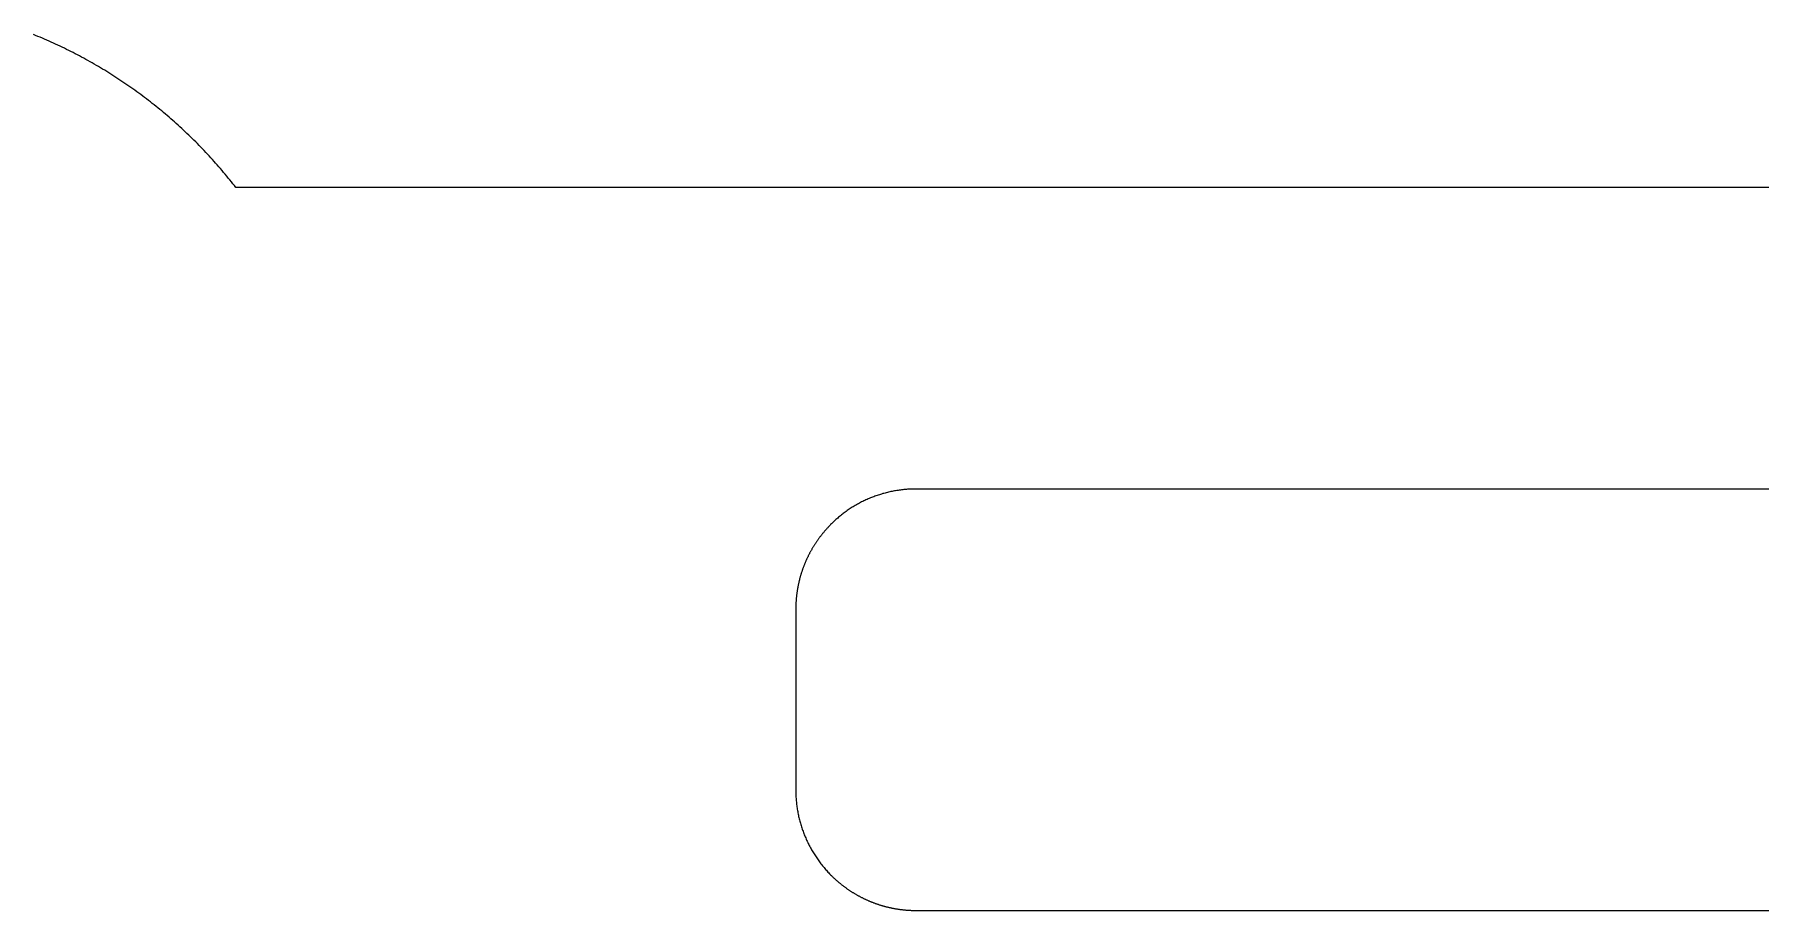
# Model space of a CAD drawing. Header units: millimetres. Extents: x -11 to 340, y -118 to 18.
# Drawn here: x 0.49 to 11.96, y -116.8 to -110.98 of the extents above; entities that cross this region are included whole.
import ezdxf

# ---------------------------------------------------------------- set-up
doc = ezdxf.new("R2010")
doc.units = ezdxf.units.MM
doc.header["$MEASUREMENT"] = 0
doc.layers.add('BLACK', color=7, linetype='CONTINUOUS')

msp = doc.modelspace()

# ---------------------------------------------------------------- linework, layer by layer
at = {"layer": 'BLACK', "linetype": 'Continuous'}
for p, q in [((0.495505, -110.981813), (0.480573, -110.975759)), ((0.510405, -110.987941), (0.495505, -110.981813)), ((0.525273, -110.994142), (0.510405, -110.987941)), ((0.540109, -111.000415), (0.525273, -110.994142)), ((0.554911, -111.006762), (0.540109, -111.000415)), ((0.569679, -111.013181), (0.554911, -111.006762)), ((0.584414, -111.019673), (0.569679, -111.013181)), ((0.599115, -111.026237), (0.584414, -111.019673)), ((0.613782, -111.032873), (0.599115, -111.026237)), ((0.628414, -111.039581), (0.613782, -111.032873)), ((0.64301, -111.046362), (0.628414, -111.039581)), ((0.657571, -111.053213), (0.64301, -111.046362)), ((0.672096, -111.060137), (0.657571, -111.053213)), ((0.686585, -111.067131), (0.672096, -111.060137)), ((0.701038, -111.074197), (0.686585, -111.067131)), ((0.715454, -111.081334), (0.701038, -111.074197)), ((0.729832, -111.088542), (0.715454, -111.081334)), ((0.744174, -111.09582), (0.729832, -111.088542)), ((0.758477, -111.103169), (0.744174, -111.09582)), ((0.772742, -111.110588), (0.758477, -111.103169)), ((0.786969, -111.118077), (0.772742, -111.110588)), ((0.801157, -111.125637), (0.786969, -111.118077)), ((0.815306, -111.133266), (0.801157, -111.125637)), ((0.829415, -111.140964), (0.815306, -111.133266)), ((0.843485, -111.148732), (0.829415, -111.140964)), ((0.857515, -111.15657), (0.843485, -111.148732)), ((0.871504, -111.164476), (0.857515, -111.15657)), ((0.885453, -111.172451), (0.871504, -111.164476)), ((0.899361, -111.180495), (0.885453, -111.172451)), ((0.913228, -111.188608), (0.899361, -111.180495)), ((0.927053, -111.196788), (0.913228, -111.188608)), ((0.940837, -111.205037), (0.927053, -111.196788)), ((0.954578, -111.213354), (0.940837, -111.205037)), ((0.968277, -111.221739), (0.954578, -111.213354)), ((0.981934, -111.230192), (0.968277, -111.221739)), ((0.995547, -111.238712), (0.981934, -111.230192)), ((1.009118, -111.247299), (0.995547, -111.238712)), ((1.022644, -111.255953), (1.009118, -111.247299)), ((1.036127, -111.264674), (1.022644, -111.255953)), ((1.049566, -111.273462), (1.036127, -111.264674)), ((1.062961, -111.282317), (1.049566, -111.273462)), ((1.076311, -111.291238), (1.062961, -111.282317)), ((1.089617, -111.300225), (1.076311, -111.291238)), ((1.102877, -111.309278), (1.089617, -111.300225)), ((1.116092, -111.318397), (1.102877, -111.309278)), ((1.129261, -111.327582), (1.116092, -111.318397)), ((1.142384, -111.336832), (1.129261, -111.327582)), ((1.155462, -111.346147), (1.142384, -111.336832)), ((1.168493, -111.355528), (1.155462, -111.346147)), ((1.181477, -111.364974), (1.168493, -111.355528)), ((1.194415, -111.374484), (1.181477, -111.364974)), ((1.207305, -111.384059), (1.194415, -111.374484)), ((1.220148, -111.393699), (1.207305, -111.384059)), ((1.232944, -111.403402), (1.220148, -111.393699)), ((1.245691, -111.41317), (1.232944, -111.403402)), ((1.258391, -111.423002), (1.245691, -111.41317)), ((1.271042, -111.432897), (1.258391, -111.423002)), ((1.283645, -111.442856), (1.271042, -111.432897)), ((1.296199, -111.452879), (1.283645, -111.442856)), ((1.308705, -111.462965), (1.296199, -111.452879)), ((1.321161, -111.473113), (1.308705, -111.462965)), ((1.333567, -111.483325), (1.321161, -111.473113)), ((1.345924, -111.493599), (1.333567, -111.483325)), ((1.358232, -111.503936), (1.345924, -111.493599)), ((1.370489, -111.514336), (1.358232, -111.503936)), ((1.382696, -111.524797), (1.370489, -111.514336)), ((1.394852, -111.535321), (1.382696, -111.524797)), ((1.406958, -111.545906), (1.394852, -111.535321)), ((1.419013, -111.556553), (1.406958, -111.545906)), ((1.431017, -111.567262), (1.419013, -111.556553)), ((1.44297, -111.578033), (1.431017, -111.567262)), ((1.454871, -111.588864), (1.44297, -111.578033)), ((1.46672, -111.599757), (1.454871, -111.588864)), ((1.478518, -111.61071), (1.46672, -111.599757)), ((1.490263, -111.621724), (1.478518, -111.61071)), ((1.501957, -111.632799), (1.490263, -111.621724)), ((1.513598, -111.643935), (1.501957, -111.632799)), ((1.525186, -111.65513), (1.513598, -111.643935)), ((1.536721, -111.666386), (1.525186, -111.65513)), ((1.548204, -111.677702), (1.536721, -111.666386)), ((1.559633, -111.689077), (1.548204, -111.677702)), ((1.571008, -111.700513), (1.559633, -111.689077)), ((1.582331, -111.712008), (1.571008, -111.700513)), ((1.593599, -111.723562), (1.582331, -111.712008)), ((1.604814, -111.735175), (1.593599, -111.723562)), ((1.615974, -111.746848), (1.604814, -111.735175)), ((1.627081, -111.75858), (1.615974, -111.746848)), ((1.638133, -111.77037), (1.627081, -111.75858)), ((1.64913, -111.782219), (1.638133, -111.77037)), ((1.660072, -111.794127), (1.64913, -111.782219)), ((1.67096, -111.806093), (1.660072, -111.794127)), ((1.681792, -111.818117), (1.67096, -111.806093)), ((1.692569, -111.8302), (1.681792, -111.818117)), ((1.703291, -111.84234), (1.692569, -111.8302)), ((1.713957, -111.854538), (1.703291, -111.84234)), ((1.724568, -111.866794), (1.713957, -111.854538)), ((1.735122, -111.879108), (1.724568, -111.866794)), ((1.745621, -111.891479), (1.735122, -111.879108)), ((1.756063, -111.903907), (1.745621, -111.891479)), ((1.766448, -111.916393), (1.756063, -111.903907)), ((1.776778, -111.928935), (1.766448, -111.916393)), ((1.78705, -111.941535), (1.776778, -111.928935)), ((1.797266, -111.954191), (1.78705, -111.941535)), ((1.807424, -111.966904), (1.797266, -111.954191)), ((1.817526, -111.979674), (1.807424, -111.966904)), ((1.82757, -111.9925), (1.817526, -111.979674)), ((25.8, -111.9925), (1.82757, -111.9925)), ((5.995252, -114.077786), (5.988118, -114.081366)), ((6.00242, -114.074278), (5.995252, -114.077786)), ((6.009621, -114.070844), (6.00242, -114.074278)), ((6.016854, -114.067482), (6.009621, -114.070844)), ((6.02412, -114.064194), (6.016854, -114.067482)), ((6.031416, -114.060979), (6.02412, -114.064194)), ((6.038743, -114.057838), (6.031416, -114.060979)), ((6.0461, -114.054772), (6.038743, -114.057838)), ((6.053486, -114.051779), (6.0461, -114.054772)), ((6.060901, -114.048862), (6.053486, -114.051779)), ((6.068344, -114.046019), (6.060901, -114.048862)), ((6.075814, -114.043251), (6.068344, -114.046019)), ((6.08331, -114.040559), (6.075814, -114.043251)), ((6.090833, -114.037942), (6.08331, -114.040559)), ((6.09838, -114.035401), (6.090833, -114.037942)), ((6.105953, -114.032936), (6.09838, -114.035401)), ((6.11355, -114.030547), (6.105953, -114.032936)), ((6.12117, -114.028235), (6.11355, -114.030547)), ((6.128814, -114.025999), (6.12117, -114.028235)), ((6.13648, -114.02384), (6.128814, -114.025999)), ((6.144167, -114.021757), (6.13648, -114.02384)), ((6.151876, -114.019752), (6.144167, -114.021757)), ((6.159606, -114.017824), (6.151876, -114.019752)), ((6.167356, -114.015973), (6.159606, -114.017824)), ((6.175125, -114.0142), (6.167356, -114.015973)), ((6.182914, -114.012504), (6.175125, -114.0142)), ((6.19072, -114.010886), (6.182914, -114.012504)), ((6.198545, -114.009346), (6.19072, -114.010886)), ((6.206388, -114.007884), (6.198545, -114.009346)), ((6.214247, -114.0065), (6.206388, -114.007884)), ((6.222123, -114.005194), (6.214247, -114.0065)), ((6.230015, -114.003967), (6.222123, -114.005194)), ((6.237922, -114.002818), (6.230015, -114.003967)), ((6.245845, -114.001748), (6.237922, -114.002818)), ((6.253782, -114.000756), (6.245845, -114.001748)), ((6.261733, -113.999843), (6.253782, -114.000756)), ((6.269697, -113.999009), (6.261733, -113.999843)), ((6.277675, -113.998254), (6.269697, -113.999009)), ((6.285666, -113.997578), (6.277675, -113.998254)), ((6.293669, -113.996982), (6.285666, -113.997578)), ((6.301684, -113.996464), (6.293669, -113.996982)), ((6.30971, -113.996026), (6.301684, -113.996464)), ((6.317748, -113.995667), (6.30971, -113.996026)), ((6.325796, -113.995388), (6.317748, -113.995667)), ((6.333854, -113.995189), (6.325796, -113.995388)), ((6.341922, -113.995069), (6.333854, -113.995189)), ((6.35, -113.995029), (6.341922, -113.995069)), ((19.05, -113.995029), (6.35, -113.995029)), ((5.82284, -114.193266), (5.816834, -114.198584)), ((5.828898, -114.188008), (5.82284, -114.193266)), ((5.835008, -114.182811), (5.828898, -114.188008)), ((5.841168, -114.177676), (5.835008, -114.182811)), ((5.847378, -114.172603), (5.841168, -114.177676)), ((5.853638, -114.167593), (5.847378, -114.172603)), ((5.859946, -114.162647), (5.853638, -114.167593)), ((5.866303, -114.157765), (5.859946, -114.162647)), ((5.872706, -114.152947), (5.866303, -114.157765)), ((5.879157, -114.148194), (5.872706, -114.152947)), ((5.885653, -114.143507), (5.879157, -114.148194)), ((5.892194, -114.138885), (5.885653, -114.143507)), ((5.89878, -114.134331), (5.892194, -114.138885)), ((5.905409, -114.129843), (5.89878, -114.134331)), ((5.912082, -114.125422), (5.905409, -114.129843)), ((5.918797, -114.12107), (5.912082, -114.125422)), ((5.925554, -114.116785), (5.918797, -114.12107)), ((5.932351, -114.11257), (5.925554, -114.116785)), ((5.939189, -114.108423), (5.932351, -114.11257)), ((5.946066, -114.104346), (5.939189, -114.108423)), ((5.952982, -114.100339), (5.946066, -114.104346)), ((5.959936, -114.096402), (5.952982, -114.100339)), ((5.966927, -114.092536), (5.959936, -114.096402)), ((5.973955, -114.088741), (5.966927, -114.092536)), ((5.981019, -114.085017), (5.973955, -114.088741)), ((5.988118, -114.081366), (5.981019, -114.085017)), ((5.713491, -114.31034), (5.711068, -114.313534)), ((5.71593, -114.307158), (5.713491, -114.31034)), ((5.718385, -114.303989), (5.71593, -114.307158)), ((5.720856, -114.300831), (5.718385, -114.303989)), ((5.723343, -114.297686), (5.720856, -114.300831)), ((5.725846, -114.294552), (5.723343, -114.297686)), ((5.728364, -114.291432), (5.725846, -114.294552)), ((5.730899, -114.288323), (5.728364, -114.291432)), ((5.733448, -114.285227), (5.730899, -114.288323)), ((5.736014, -114.282144), (5.733448, -114.285227)), ((5.738594, -114.279073), (5.736014, -114.282144)), ((5.741191, -114.276015), (5.738594, -114.279073)), ((5.743802, -114.27297), (5.741191, -114.276015)), ((5.746429, -114.269938), (5.743802, -114.27297)), ((5.749071, -114.266919), (5.746429, -114.269938)), ((5.751728, -114.263913), (5.749071, -114.266919)), ((5.7544, -114.26092), (5.751728, -114.263913)), ((5.757087, -114.257941), (5.7544, -114.26092)), ((5.759789, -114.254975), (5.757087, -114.257941)), ((5.762506, -114.252022), (5.759789, -114.254975)), ((5.765238, -114.249083), (5.762506, -114.252022)), ((5.767984, -114.246158), (5.765238, -114.249083)), ((5.770744, -114.243246), (5.767984, -114.246158)), ((5.77352, -114.240348), (5.770744, -114.243246)), ((5.776309, -114.237464), (5.77352, -114.240348)), ((5.779113, -114.234593), (5.776309, -114.237464)), ((5.781932, -114.231737), (5.779113, -114.234593)), ((5.787611, -114.226067), (5.781932, -114.231737)), ((5.793346, -114.220454), (5.787611, -114.226067)), ((5.799136, -114.214899), (5.793346, -114.220454)), ((5.804982, -114.209401), (5.799136, -114.214899)), ((5.810881, -114.203963), (5.804982, -114.209401)), ((5.816834, -114.198584), (5.810881, -114.203963)), ((5.640522, -114.425024), (5.638681, -114.428569)), ((5.642382, -114.421487), (5.640522, -114.425024)), ((5.64426, -114.41796), (5.642382, -114.421487)), ((5.646155, -114.41444), (5.64426, -114.41796)), ((5.648068, -114.410931), (5.646155, -114.41444)), ((5.649999, -114.40743), (5.648068, -114.410931)), ((5.651948, -114.40394), (5.649999, -114.40743)), ((5.653914, -114.400457), (5.651948, -114.40394)), ((5.655898, -114.396986), (5.653914, -114.400457)), ((5.6579, -114.393523), (5.655898, -114.396986)), ((5.659918, -114.390071), (5.6579, -114.393523)), ((5.661955, -114.386627), (5.659918, -114.390071)), ((5.664009, -114.383194), (5.661955, -114.386627)), ((5.66608, -114.379771), (5.664009, -114.383194)), ((5.668168, -114.376358), (5.66608, -114.379771)), ((5.670275, -114.372954), (5.668168, -114.376358)), ((5.672397, -114.369562), (5.670275, -114.372954)), ((5.674538, -114.366179), (5.672397, -114.369562)), ((5.676695, -114.362807), (5.674538, -114.366179)), ((5.678869, -114.359445), (5.676695, -114.362807)), ((5.68106, -114.356095), (5.678869, -114.359445)), ((5.683269, -114.352754), (5.68106, -114.356095)), ((5.685494, -114.349425), (5.683269, -114.352754)), ((5.687736, -114.346105), (5.685494, -114.349425)), ((5.689995, -114.342798), (5.687736, -114.346105)), ((5.69227, -114.339501), (5.689995, -114.342798)), ((5.694562, -114.336215), (5.69227, -114.339501)), ((5.696871, -114.33294), (5.694562, -114.336215)), ((5.699196, -114.329678), (5.696871, -114.33294)), ((5.701538, -114.326425), (5.699196, -114.329678)), ((5.703896, -114.323185), (5.701538, -114.326425)), ((5.70627, -114.319956), (5.703896, -114.323185)), ((5.708661, -114.316739), (5.70627, -114.319956)), ((5.711068, -114.313534), (5.708661, -114.316739)), ((5.591962, -114.538657), (5.590695, -114.542438)), ((5.593248, -114.534884), (5.591962, -114.538657)), ((5.594554, -114.531116), (5.593248, -114.534884)), ((5.595878, -114.527357), (5.594554, -114.531116)), ((5.597221, -114.523602), (5.595878, -114.527357)), ((5.598583, -114.519856), (5.597221, -114.523602)), ((5.599964, -114.516114), (5.598583, -114.519856)), ((5.601364, -114.512381), (5.599964, -114.516114)), ((5.602782, -114.508654), (5.601364, -114.512381)), ((5.604219, -114.504935), (5.602782, -114.508654)), ((5.605676, -114.501221), (5.604219, -114.504935)), ((5.60715, -114.497516), (5.605676, -114.501221)), ((5.608644, -114.493817), (5.60715, -114.497516)), ((5.610156, -114.490126), (5.608644, -114.493817)), ((5.611687, -114.486441), (5.610156, -114.490126)), ((5.613236, -114.482766), (5.611687, -114.486441)), ((5.614804, -114.479096), (5.613236, -114.482766)), ((5.61639, -114.475436), (5.614804, -114.479096)), ((5.617995, -114.471781), (5.61639, -114.475436)), ((5.619618, -114.468136), (5.617995, -114.471781)), ((5.62126, -114.464497), (5.619618, -114.468136)), ((5.62292, -114.460868), (5.62126, -114.464497)), ((5.624598, -114.457245), (5.62292, -114.460868)), ((5.626295, -114.453632), (5.624598, -114.457245)), ((5.62801, -114.450026), (5.626295, -114.453632)), ((5.629743, -114.44643), (5.62801, -114.450026)), ((5.631495, -114.44284), (5.629743, -114.44643)), ((5.633264, -114.43926), (5.631495, -114.44284)), ((5.635052, -114.435687), (5.633264, -114.43926)), ((5.636857, -114.432125), (5.635052, -114.435687)), ((5.638681, -114.428569), (5.636857, -114.432125)), ((5.562308, -114.654468), (5.56162, -114.658405)), ((5.563015, -114.650538), (5.562308, -114.654468)), ((5.563742, -114.646609), (5.563015, -114.650538)), ((5.564487, -114.642688), (5.563742, -114.646609)), ((5.565253, -114.638768), (5.564487, -114.642688)), ((5.566038, -114.634855), (5.565253, -114.638768)), ((5.566843, -114.630945), (5.566038, -114.634855)), ((5.567667, -114.627041), (5.566843, -114.630945)), ((5.568511, -114.623139), (5.567667, -114.627041)), ((5.569374, -114.619245), (5.568511, -114.623139)), ((5.570257, -114.615353), (5.569374, -114.619245)), ((5.571159, -114.611469), (5.570257, -114.615353)), ((5.57208, -114.607587), (5.571159, -114.611469)), ((5.573021, -114.603712), (5.57208, -114.607587)), ((5.573981, -114.59984), (5.573021, -114.603712)), ((5.574961, -114.595976), (5.573981, -114.59984)), ((5.57596, -114.592114), (5.574961, -114.595976)), ((5.576978, -114.58826), (5.57596, -114.592114)), ((5.578015, -114.584409), (5.576978, -114.58826)), ((5.579072, -114.580566), (5.578015, -114.584409)), ((5.580148, -114.576726), (5.579072, -114.580566)), ((5.581243, -114.572894), (5.580148, -114.576726)), ((5.582358, -114.569065), (5.581243, -114.572894)), ((5.583491, -114.565244), (5.582358, -114.569065)), ((5.584644, -114.561427), (5.583491, -114.565244)), ((5.585816, -114.557618), (5.584644, -114.561427)), ((5.587007, -114.553813), (5.585816, -114.557618)), ((5.588217, -114.550016), (5.587007, -114.553813)), ((5.589447, -114.546222), (5.588217, -114.550016)), ((5.590695, -114.542438), (5.589447, -114.546222)), ((5.550515, -114.76604), (5.550382, -114.770071)), ((5.550669, -114.762014), (5.550515, -114.76604)), ((5.550842, -114.757988), (5.550669, -114.762014)), ((5.551036, -114.753968), (5.550842, -114.757988)), ((5.551249, -114.749948), (5.551036, -114.753968)), ((5.551482, -114.745933), (5.551249, -114.749948)), ((5.551735, -114.741918), (5.551482, -114.745933)), ((5.552008, -114.737909), (5.551735, -114.741918)), ((5.552301, -114.733901), (5.552008, -114.737909)), ((5.552613, -114.729898), (5.552301, -114.733901)), ((5.552946, -114.725895), (5.552613, -114.729898)), ((5.553298, -114.721899), (5.552946, -114.725895)), ((5.55367, -114.717903), (5.553298, -114.721899)), ((5.554062, -114.713912), (5.55367, -114.717903)), ((5.554474, -114.709923), (5.554062, -114.713912)), ((5.554905, -114.705939), (5.554474, -114.709923)), ((5.555356, -114.701957), (5.554905, -114.705939)), ((5.555827, -114.69798), (5.555356, -114.701957)), ((5.556318, -114.694004), (5.555827, -114.69798)), ((5.556828, -114.690035), (5.556318, -114.694004)), ((5.557358, -114.686066), (5.556828, -114.690035)), ((5.557908, -114.682104), (5.557358, -114.686066)), ((5.558478, -114.678143), (5.557908, -114.682104)), ((5.559067, -114.674189), (5.558478, -114.678143)), ((5.559676, -114.670235), (5.559067, -114.674189)), ((5.560304, -114.666289), (5.559676, -114.670235)), ((5.560953, -114.662344), (5.560304, -114.666289)), ((5.56162, -114.658405), (5.560953, -114.662344)), ((5.550014, -114.790256), (5.55, -114.794301)), ((5.55, -114.794301), (5.55, -114.795029)), ((5.55, -114.795029), (5.55, -115.995029)), ((5.550048, -114.786215), (5.550014, -114.790256)), ((5.550101, -114.782174), (5.550048, -114.786215)), ((5.550175, -114.778138), (5.550101, -114.782174)), ((5.550268, -114.774102), (5.550175, -114.778138)), ((5.550382, -114.770071), (5.550268, -114.774102)), ((5.55, -115.995029), (5.55004, -116.003107)), ((5.55004, -116.003107), (5.55016, -116.011175)), ((5.55016, -116.011175), (5.550359, -116.019233)), ((5.550359, -116.019233), (5.550638, -116.027282)), ((5.550638, -116.027282), (5.550997, -116.035319)), ((5.550997, -116.035319), (5.551435, -116.043345)), ((5.551435, -116.043345), (5.551953, -116.05136)), ((5.551953, -116.05136), (5.552549, -116.059363)), ((5.552549, -116.059363), (5.553225, -116.067354)), ((5.553225, -116.067354), (5.55398, -116.075332)), ((5.55398, -116.075332), (5.554814, -116.083296)), ((5.554814, -116.083296), (5.555727, -116.091247)), ((5.555727, -116.091247), (5.556719, -116.099184)), ((5.556719, -116.099184), (5.557789, -116.107107)), ((5.557789, -116.107107), (5.558938, -116.115014)), ((5.558938, -116.115014), (5.560165, -116.122906)), ((5.560165, -116.122906), (5.561471, -116.130782)), ((5.561471, -116.130782), (5.562855, -116.138641)), ((5.562855, -116.138641), (5.564317, -116.146484)), ((5.564317, -116.146484), (5.565857, -116.154309)), ((5.565857, -116.154309), (5.567475, -116.162116)), ((5.567475, -116.162116), (5.569171, -116.169904)), ((5.569171, -116.169904), (5.570944, -116.177674)), ((5.570944, -116.177674), (5.572795, -116.185423)), ((5.572795, -116.185423), (5.574723, -116.193153)), ((5.574723, -116.193153), (5.576728, -116.200862)), ((5.576728, -116.200862), (5.578811, -116.20855)), ((5.578811, -116.20855), (5.58097, -116.216215)), ((5.58097, -116.216215), (5.583206, -116.223859)), ((5.583206, -116.223859), (5.585518, -116.231479)), ((5.585518, -116.231479), (5.587907, -116.239076)), ((5.587907, -116.239076), (5.590372, -116.246649)), ((5.590372, -116.246649), (5.592913, -116.254197)), ((5.592913, -116.254197), (5.59553, -116.261719)), ((5.59553, -116.261719), (5.598222, -116.269216)), ((5.598222, -116.269216), (5.60099, -116.276686)), ((5.60099, -116.276686), (5.603833, -116.284128)), ((5.603833, -116.284128), (5.60675, -116.291543)), ((5.60675, -116.291543), (5.609743, -116.298929)), ((5.609743, -116.298929), (5.612809, -116.306286)), ((5.612809, -116.306286), (5.61595, -116.313613)), ((5.61595, -116.313613), (5.619165, -116.32091)), ((5.619165, -116.32091), (5.622453, -116.328175)), ((5.622453, -116.328175), (5.625815, -116.335408)), ((5.625815, -116.335408), (5.629249, -116.342609)), ((5.629249, -116.342609), (5.632757, -116.349777)), ((5.632757, -116.349777), (5.636337, -116.356911)), ((5.636337, -116.356911), (5.639988, -116.36401)), ((5.639988, -116.36401), (5.643712, -116.371074)), ((5.643712, -116.371074), (5.647507, -116.378102)), ((5.647507, -116.378102), (5.651373, -116.385094)), ((5.651373, -116.385094), (5.65531, -116.392048)), ((5.65531, -116.392048), (5.659317, -116.398964)), ((5.659317, -116.398964), (5.663394, -116.405841)), ((5.663394, -116.405841), (5.66754, -116.412678)), ((5.66754, -116.412678), (5.671756, -116.419476)), ((5.671756, -116.419476), (5.67604, -116.426232)), ((5.67604, -116.426232), (5.680393, -116.432947)), ((5.680393, -116.432947), (5.684814, -116.43962)), ((5.684814, -116.43962), (5.689301, -116.446249)), ((5.689301, -116.446249), (5.693856, -116.452835)), ((5.693856, -116.452835), (5.698478, -116.459376)), ((5.698478, -116.459376), (5.703165, -116.465873)), ((5.703165, -116.465873), (5.707918, -116.472323)), ((5.707918, -116.472323), (5.712736, -116.478726)), ((5.712736, -116.478726), (5.717618, -116.485083)), ((5.717618, -116.485083), (5.722564, -116.491391)), ((5.722564, -116.491391), (5.727574, -116.497651)), ((5.727574, -116.497651), (5.732647, -116.503861)), ((5.732647, -116.503861), (5.737782, -116.510021)), ((5.737782, -116.510021), (5.742978, -116.516131)), ((5.742978, -116.516131), (5.748236, -116.522189)), ((5.748236, -116.522189), (5.753555, -116.528195)), ((5.753555, -116.528195), (5.758934, -116.534148)), ((5.758934, -116.534148), (5.764372, -116.540047)), ((5.764372, -116.540047), (5.769869, -116.545893)), ((5.769869, -116.545893), (5.775425, -116.551683)), ((5.775425, -116.551683), (5.781038, -116.557418)), ((5.781038, -116.557418), (5.786708, -116.563097)), ((5.786708, -116.563097), (5.789564, -116.565916)), ((5.789564, -116.565916), (5.792434, -116.56872)), ((5.792434, -116.56872), (5.795318, -116.571509)), ((5.795318, -116.571509), (5.798217, -116.574285)), ((5.798217, -116.574285), (5.801128, -116.577045)), ((5.801128, -116.577045), (5.804054, -116.579792)), ((5.804054, -116.579792), (5.806993, -116.582523)), ((5.806993, -116.582523), (5.809946, -116.58524)), ((5.809946, -116.58524), (5.812912, -116.587942)), ((5.812912, -116.587942), (5.815891, -116.590629)), ((5.815891, -116.590629), (5.818884, -116.593301)), ((5.818884, -116.593301), (5.82189, -116.595958)), ((5.82189, -116.595958), (5.824909, -116.5986)), ((5.824909, -116.5986), (5.827941, -116.601227)), ((5.827941, -116.601227), (5.830986, -116.603838)), ((5.830986, -116.603838), (5.834044, -116.606435)), ((5.834044, -116.606435), (5.837114, -116.609015)), ((5.837114, -116.609015), (5.840198, -116.611581)), ((5.840198, -116.611581), (5.843294, -116.61413)), ((5.843294, -116.61413), (5.846402, -116.616665)), ((5.846402, -116.616665), (5.849523, -116.619183)), ((5.849523, -116.619183), (5.852656, -116.621686)), ((5.852656, -116.621686), (5.855802, -116.624173)), ((5.855802, -116.624173), (5.858959, -116.626644)), ((5.858959, -116.626644), (5.862129, -116.629099)), ((5.862129, -116.629099), (5.865311, -116.631538)), ((5.865311, -116.631538), (5.868504, -116.633961)), ((5.868504, -116.633961), (5.87171, -116.636368)), ((5.87171, -116.636368), (5.874927, -116.638759)), ((5.874927, -116.638759), (5.878156, -116.641133)), ((5.878156, -116.641133), (5.881396, -116.643491)), ((5.881396, -116.643491), (5.884648, -116.645833)), ((5.884648, -116.645833), (5.887911, -116.648158)), ((5.887911, -116.648158), (5.891186, -116.650467)), ((5.891186, -116.650467), (5.894471, -116.652759)), ((5.894471, -116.652759), (5.897769, -116.655035)), ((5.897769, -116.655035), (5.901076, -116.657293)), ((5.901076, -116.657293), (5.904395, -116.659535)), ((5.904395, -116.659535), (5.907724, -116.66176)), ((5.907724, -116.66176), (5.911065, -116.663969)), ((5.911065, -116.663969), (5.914416, -116.66616)), ((5.914416, -116.66616), (5.917778, -116.668334)), ((5.917778, -116.668334), (5.92115, -116.670491)), ((5.92115, -116.670491), (5.924533, -116.672632)), ((5.924533, -116.672632), (5.927925, -116.674754)), ((5.927925, -116.674754), (5.931329, -116.676861)), ((5.931329, -116.676861), (5.934741, -116.678949)), ((5.934741, -116.678949), (5.938165, -116.68102)), ((5.938165, -116.68102), (5.941598, -116.683074)), ((5.941598, -116.683074), (5.945041, -116.685111)), ((5.945041, -116.685111), (5.948493, -116.687129)), ((5.948493, -116.687129), (5.951957, -116.689131)), ((5.951957, -116.689131), (5.955428, -116.691115)), ((5.955428, -116.691115), (5.95891, -116.693081)), ((5.95891, -116.693081), (5.962401, -116.69503)), ((5.962401, -116.69503), (5.965902, -116.696961)), ((5.965902, -116.696961), (5.969411, -116.698874)), ((5.969411, -116.698874), (5.97293, -116.700769)), ((5.97293, -116.700769), (5.976457, -116.702647)), ((5.976457, -116.702647), (5.979995, -116.704507)), ((5.979995, -116.704507), (5.98354, -116.706348)), ((5.98354, -116.706348), (5.987095, -116.708172)), ((5.987095, -116.708172), (5.990658, -116.709977)), ((5.990658, -116.709977), (5.994231, -116.711765)), ((5.994231, -116.711765), (5.99781, -116.713534)), ((5.99781, -116.713534), (6.0014, -116.715286)), ((6.0014, -116.715286), (6.004997, -116.717019)), ((6.004997, -116.717019), (6.008603, -116.718734)), ((6.008603, -116.718734), (6.012216, -116.720431)), ((6.012216, -116.720431), (6.015839, -116.722109)), ((6.015839, -116.722109), (6.019468, -116.723769)), ((6.019468, -116.723769), (6.023107, -116.725411)), ((6.023107, -116.725411), (6.026752, -116.727034)), ((6.026752, -116.727034), (6.030406, -116.728639)), ((6.030406, -116.728639), (6.034067, -116.730225)), ((6.034067, -116.730225), (6.037736, -116.731793)), ((6.037736, -116.731793), (6.041412, -116.733342)), ((6.041412, -116.733342), (6.045097, -116.734873)), ((6.045097, -116.734873), (6.048787, -116.736385)), ((6.048787, -116.736385), (6.052487, -116.737879)), ((6.052487, -116.737879), (6.056191, -116.739353)), ((6.056191, -116.739353), (6.059905, -116.74081)), ((6.059905, -116.74081), (6.063624, -116.742247)), ((6.063624, -116.742247), (6.067352, -116.743665)), ((6.067352, -116.743665), (6.071085, -116.745065)), ((6.071085, -116.745065), (6.074826, -116.746446)), ((6.074826, -116.746446), (6.078573, -116.747808)), ((6.078573, -116.747808), (6.082328, -116.749151)), ((6.082328, -116.749151), (6.086087, -116.750475)), ((6.086087, -116.750475), (6.089855, -116.751781)), ((6.089855, -116.751781), (6.093627, -116.753067)), ((6.093627, -116.753067), (6.097408, -116.754334)), ((6.097408, -116.754334), (6.101193, -116.755582)), ((6.101193, -116.755582), (6.104986, -116.756812)), ((6.104986, -116.756812), (6.108783, -116.758022)), ((6.108783, -116.758022), (6.112589, -116.759213)), ((6.112589, -116.759213), (6.116398, -116.760385)), ((6.116398, -116.760385), (6.120215, -116.761538)), ((6.120215, -116.761538), (6.124036, -116.762671)), ((6.124036, -116.762671), (6.127865, -116.763786)), ((6.127865, -116.763786), (6.131697, -116.764881)), ((6.131697, -116.764881), (6.135537, -116.765957)), ((6.135537, -116.765957), (6.13938, -116.767014)), ((6.13938, -116.767014), (6.143231, -116.768051)), ((6.143231, -116.768051), (6.147085, -116.769069)), ((6.147085, -116.769069), (6.150946, -116.770068)), ((6.150946, -116.770068), (6.154811, -116.771048)), ((6.154811, -116.771048), (6.158683, -116.772008)), ((6.158683, -116.772008), (6.162557, -116.772949)), ((6.162557, -116.772949), (6.166439, -116.77387)), ((6.166439, -116.77387), (6.170324, -116.774772)), ((6.170324, -116.774772), (6.174216, -116.775655)), ((6.174216, -116.775655), (6.17811, -116.776518)), ((6.17811, -116.776518), (6.182012, -116.777362)), ((6.182012, -116.777362), (6.185915, -116.778186)), ((6.185915, -116.778186), (6.189826, -116.778991)), ((6.189826, -116.778991), (6.193739, -116.779776)), ((6.193739, -116.779776), (6.197658, -116.780542)), ((6.197658, -116.780542), (6.20158, -116.781287)), ((6.20158, -116.781287), (6.205508, -116.782014)), ((6.205508, -116.782014), (6.209439, -116.782721)), ((6.209439, -116.782721), (6.213376, -116.783409)), ((6.213376, -116.783409), (6.217314, -116.784076)), ((6.217314, -116.784076), (6.221259, -116.784725)), ((6.221259, -116.784725), (6.225206, -116.785353)), ((6.225206, -116.785353), (6.229159, -116.785962)), ((6.229159, -116.785962), (6.233114, -116.786551)), ((6.233114, -116.786551), (6.237075, -116.787121)), ((6.237075, -116.787121), (6.241037, -116.787671)), ((6.241037, -116.787671), (6.245005, -116.788201)), ((6.245005, -116.788201), (6.248975, -116.788711)), ((6.248975, -116.788711), (6.252951, -116.789202)), ((6.252951, -116.789202), (6.256927, -116.789673)), ((6.256927, -116.789673), (6.26091, -116.790124)), ((6.26091, -116.790124), (6.264894, -116.790555)), ((6.264894, -116.790555), (6.268883, -116.790967)), ((6.268883, -116.790967), (6.272873, -116.791359)), ((6.272873, -116.791359), (6.276869, -116.791731)), ((6.276869, -116.791731), (6.280866, -116.792083)), ((6.280866, -116.792083), (6.284869, -116.792416)), ((6.284869, -116.792416), (6.288872, -116.792728)), ((6.288872, -116.792728), (6.29288, -116.793021)), ((6.29288, -116.793021), (6.296889, -116.793294)), ((6.296889, -116.793294), (6.300904, -116.793547)), ((6.300904, -116.793547), (6.304919, -116.79378)), ((6.304919, -116.79378), (6.308939, -116.793993)), ((6.308939, -116.793993), (6.312959, -116.794187)), ((6.312959, -116.794187), (6.316985, -116.79436)), ((6.316985, -116.79436), (6.321011, -116.794514)), ((6.321011, -116.794514), (6.325042, -116.794647)), ((6.325042, -116.794647), (6.329073, -116.794761)), ((6.329073, -116.794761), (6.333109, -116.794854)), ((6.333109, -116.794854), (6.337145, -116.794928)), ((6.337145, -116.794928), (6.341186, -116.794981)), ((6.341186, -116.794981), (6.345227, -116.795015)), ((6.345227, -116.795015), (6.349272, -116.795029)), ((6.349272, -116.795029), (6.35, -116.795029)), ((6.35, -116.795029), (19.05, -116.795029))]:
    msp.add_line(p, q, dxfattribs=at)

doc.saveas('drawing.dxf')
